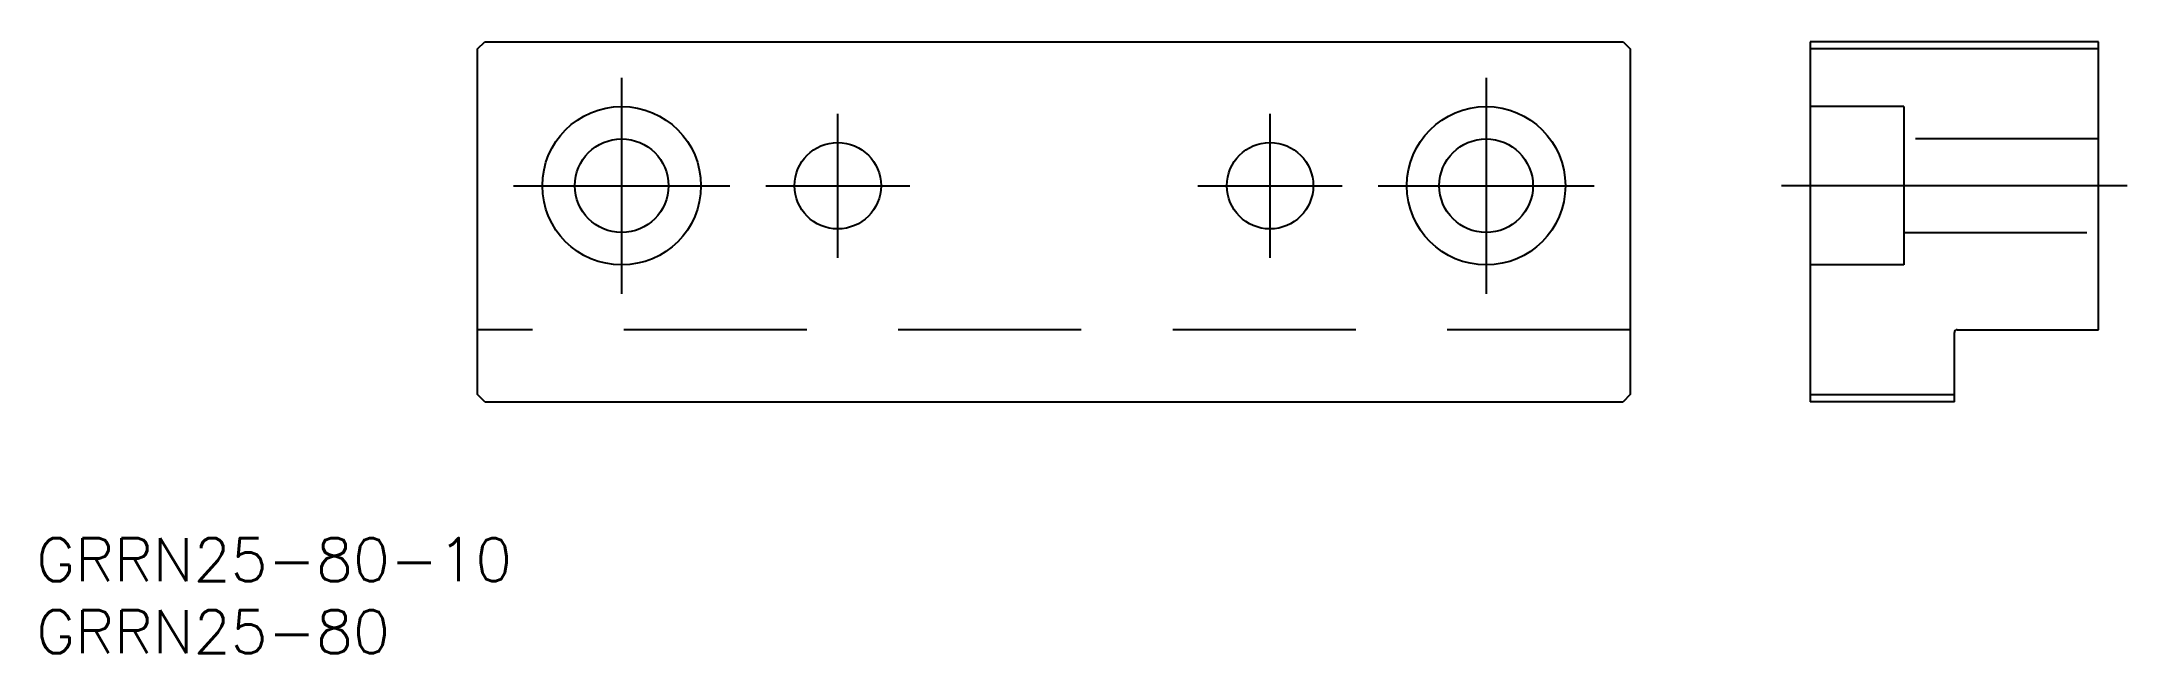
# Model space of a CAD drawing. Extents: x -70 to 74, y -17 to 25.
import ezdxf

# ---------------------------------------------------------------- set-up
doc = ezdxf.new("R2010")
doc.units = 0
doc.linetypes.add('CENTER', pattern=[50.8, 31.75, -6.35, 6.35, -6.35])
doc.linetypes.add('DASHED', pattern=[19.05, 12.7, -6.35])
doc.layers.get('0').update_dxf_attribs({"linetype": 'CONTINUOUS'})
doc.layers.add('CENTER', color=1, linetype='CENTER')
doc.styles.get("Standard").update_dxf_attribs({"font": 'txt.shx', "height": 3, "bigfont": 'bigfont.shx'})

msp = doc.modelspace()

# ---------------------------------------------------------------- linework, layer by layer
at = {"color": 7, "linetype": 'CONTINUOUS'}
for p, q in [((-40, 24.5), (-39.5, 25)), ((-39.5, 25), (39.5, 25)), ((39.5, 25), (40, 24.5)), ((52.5, 25), (52.5, 0)), ((72.5, 25), (52.5, 25)), ((72.5, 5), (72.5, 25)), ((-40, 0.5), (-40, 24.5)), ((40, 24.5), (40, 0.5)), ((72.5, 24.5), (52.5, 24.5)), ((62.5, 0), (62.5, 4.8)), ((62.7, 5), (72.5, 5)), ((-39.5, 0), (-40, 0.5)), ((-39.5, 0), (39.5, 0)), ((40, 0.5), (39.5, 0)), ((52.5, 0.5), (62.5, 0.5)), ((62.5, 0), (52.5, 0))]:
    msp.add_line(p, q, dxfattribs=at)
at = {"color": 3, "linetype": 'DASHED'}
for p, q in [((59, 20.5), (52.5, 20.5)), ((59, 20.5), (59, 9.5)), ((72.5, 18.25), (59, 18.25)), ((59, 11.75), (72.5, 11.75)), ((59, 9.5), (52.5, 9.5)), ((40, 5), (-40, 5))]:
    msp.add_line(p, q, dxfattribs=at)
at = {"color": 7, "linetype": 'CONTINUOUS'}
for centre, radius in [((-30, 15), 5.5), ((30, 15), 5.5), ((-30, 15), 3.25), ((-15, 15), 3), ((15, 15), 3), ((30, 15), 3.25)]:
    msp.add_circle(centre, radius, dxfattribs=at)
msp.add_arc((62.7, 4.8), 0.2, 90, 180, dxfattribs=at)
at = {"layer": 'CENTER', "color": 1, "linetype": 'CENTER'}
for p, q in [((-30, 7.5), (-30, 22.5)), ((30, 22.5), (30, 7.5)), ((-15, 10), (-15, 20)), ((15, 10), (15, 20)), ((-37.5, 15), (-22.5, 15)), ((-20, 15), (-10, 15)), ((10, 15), (20, 15)), ((22.5, 15), (37.5, 15)), ((74.5, 15), (50.5, 15))]:
    msp.add_line(p, q, dxfattribs=at)

# ---------------------------------------------------------------- texts
at = {"color": 7, "linetype": 'CONTINUOUS'}
for s, p in [('GRRN25-80-10', (-70.64, -12.46)), ('GRRN25-80', (-70.64, -17.46))]:
    msp.add_text(s, height=3, dxfattribs=at).set_placement(p)

doc.saveas('drawing.dxf')
